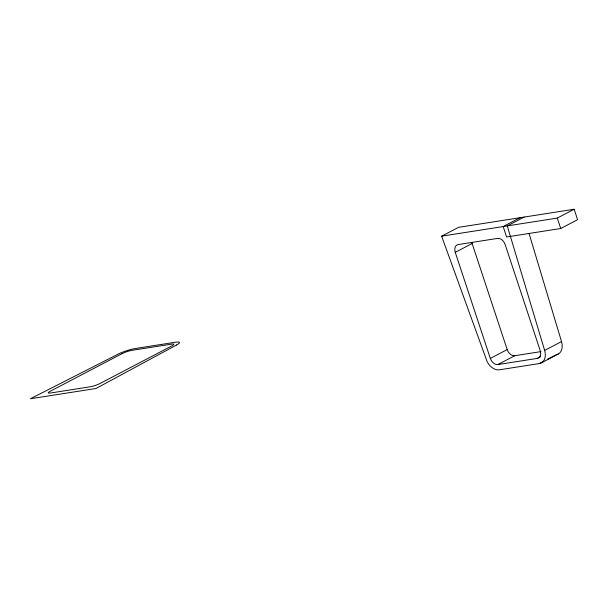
<?xml version="1.0" encoding="UTF-8"?>
<svg xmlns="http://www.w3.org/2000/svg" width="608" height="608" viewBox="0 0 608 608"><rect width="100%" height="100%" fill="white"/><g stroke="black" fill="none" stroke-linecap="round" stroke-linejoin="round"><path stroke-width="0.91" d="M543.354 361.448L539.334 363.554L499.259 369.824A13.224 9.204 62.4 0 1 487.206 361.828L441.621 236.178L458.493 227.346L574.15 209.243L577.6 219.678L560.728 228.509L506.601 236.983L503.15 226.548L520.03 217.71M540.482 356.706L537.267 358.393L497.884 364.557A7.425 5.168 62.4 0 1 490.329 358.416L455.248 252.335L472.12 243.504A7.425 5.168 62.4 0 1 471.869 242.584M524.134 217.071L507.262 225.91L544.646 350.413A13.004 9.052 62.4 0 1 539.334 363.554M441.621 236.178L557.278 218.082L574.15 209.243M490.329 358.416L507.201 349.585A7.425 5.168 62.4 0 0 514.756 355.718L541.014 351.606M497.884 364.557L514.756 355.718M544.646 350.413L561.526 341.574L529.044 233.426M547.375 359.343L556.214 354.715M541.53 362.794L558.402 353.955M557.278 218.082L560.728 228.509M472.12 243.504L507.201 349.585M561.526 341.574A13.004 9.052 62.4 0 1 557.346 354.434M455.248 252.335A7.425 5.168 62.4 0 1 458.196 244.56L497.58 238.397A7.425 5.168 62.4 0 1 505.134 244.53L540.216 350.611A7.425 5.168 62.4 0 1 537.267 358.393M176.609 344.972L96.041 388.482L30.4 398.757L118.172 354.114A13.004 2.143 -18.3 0 1 135.303 348.513L175.378 342.243A13.004 2.143 -18.3 0 1 176.609 344.972M122.132 353.613L50.084 391.339A7.425 1.224 -18.3 0 0 50.616 392.996L89.999 386.825A7.425 1.224 -18.3 0 0 99.97 383.534L172.018 345.808A7.425 1.224 -18.3 0 0 171.486 344.151L132.103 350.314A7.425 1.224 -18.3 0 0 122.132 353.613"/></g></svg>
